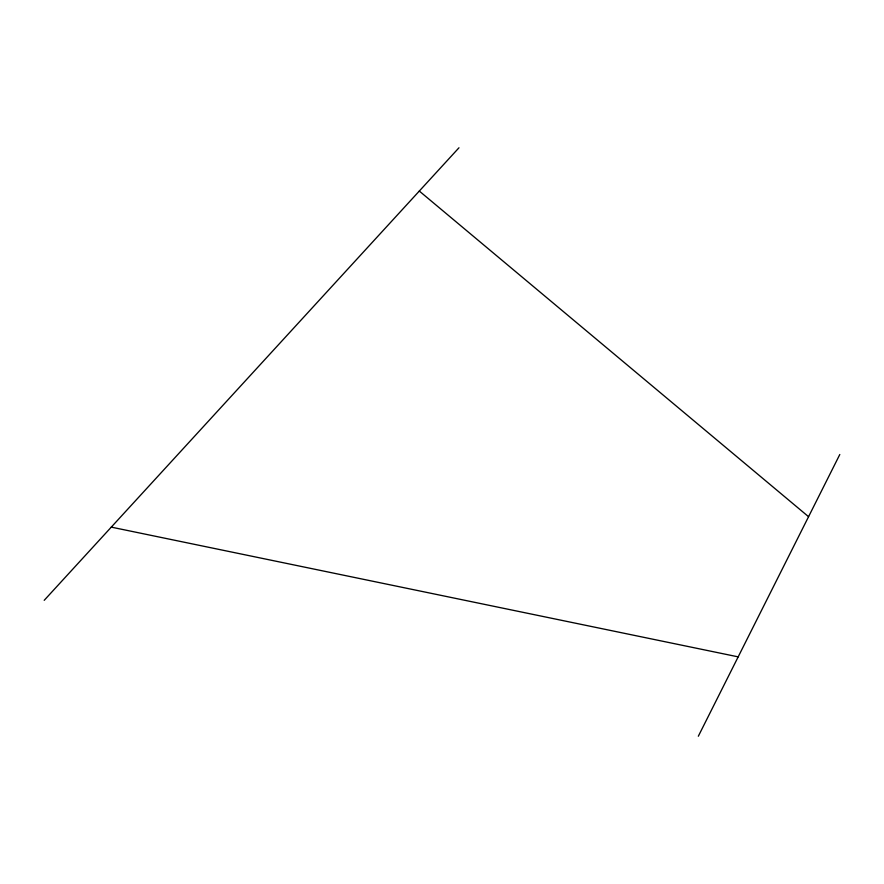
<?xml version="1.0" encoding="UTF-8"?>
<svg xmlns="http://www.w3.org/2000/svg" width="884" height="884" viewBox="0 0 884 884"><rect width="100%" height="100%" fill="white"/><g stroke="black" fill="none" stroke-linecap="round" stroke-linejoin="round"><path stroke-width="1.33" d="M698.327 736.228L839.8 454.498M44.2 600.324L458.973 147.772M111.285 527.129L738.173 656.867M419.303 191.054L808.562 516.698"/></g></svg>
